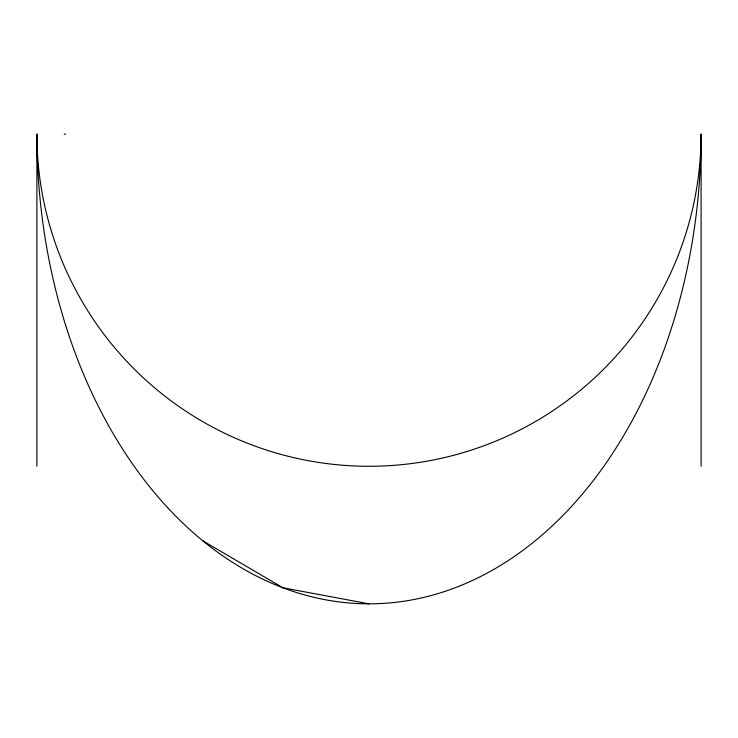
<?xml version="1.0" encoding="UTF-8"?>
<svg xmlns="http://www.w3.org/2000/svg" width="738" height="738" viewBox="0 0 738 738"><rect width="100%" height="100%" fill="white"/><g stroke="black" fill="none" stroke-linecap="round" stroke-linejoin="round"><path stroke-width="1.11" d="M64.234 134.168L65.59 134.168M701.1 466.268L701.1 134.168A469.663 332.1 90 0 1 369 603.832L283.051 587.826L202.95 540.908M701.1 134.168A332.1 332.1 0 0 1 369 466.268A332.1 332.1 0 0 1 36.9 134.168L36.9 466.268M369 603.832A469.663 332.1 -90 0 1 36.9 134.168"/></g></svg>
